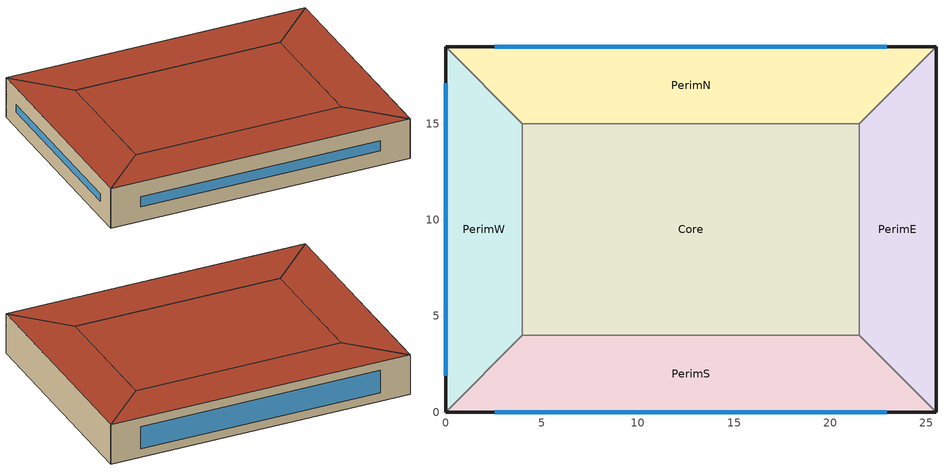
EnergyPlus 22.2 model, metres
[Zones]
PerimS
 floor ground (GroundFloor): 4,4 21.5,4 25.5,0 0,0 z0
 wall outside (ExtWall): 0,0 25.5,0 z0:3.5
 wall to PerimE (Partition): 25.5,0 21.5,4 z0:3.5
 wall to Core (Partition): 21.5,4 4,4 z0:3.5
 wall to PerimW (Partition): 4,4 0,0 z0:3.5
 window (Window): 2.55,0 22.95,0 z1.31:2.19
 roof outside (Roof): 0,0 25.5,0 21.5,4 4,4 z3.5
PerimE
 floor ground (GroundFloor): 21.5,4 21.5,15 25.5,19 25.5,0 z0
 wall outside (ExtWall): 25.5,0 25.5,19 z0:3.5
 wall to PerimN (Partition): 25.5,19 21.5,15 z0:3.5
 wall to Core (Partition): 21.5,15 21.5,4 z0:3.5
 roof outside (Roof): 25.5,0 25.5,19 21.5,15 21.5,4 z3.5
PerimN
 floor ground (GroundFloor): 21.5,15 4,15 0,19 25.5,19 z0
 wall outside (ExtWall): 25.5,19 0,19 z0:3.5
 wall to PerimW (Partition): 0,19 4,15 z0:3.5
 wall to Core (Partition): 4,15 21.5,15 z0:3.5
 window (Window): 22.95,19 2.55,19 z0.77:2.74
 roof outside (Roof): 25.5,19 0,19 4,15 21.5,15 z3.5
PerimW
 floor ground (GroundFloor): 4,15 4,4 0,0 0,19 z0
 wall outside (ExtWall): 0,19 0,0 z0:3.5
 wall to Core (Partition): 4,4 4,15 z0:3.5
 window (Window): 0,17.1 0,1.9 z1.42:2.08
 roof outside (Roof): 0,19 0,0 4,4 4,15 z3.5
Core
 floor ground (GroundFloor): 4,15 21.5,15 21.5,4 4,4 z0
 roof outside (Roof): 4,4 21.5,4 21.5,15 4,15 z3.5
[Building]
Clinic: 0, City, 0.04, 0.4, FullExterior, 25
[Material]
Concrete200: MediumRough, 0.2, 1.311, 2240, 836.8, 0.9, 0.7, 0.7
Concrete100: MediumRough, 0.1, 1.311, 2240, 836.8, 0.9, 0.7, 0.7
Carpet: MediumRough, 0.0127, 0.06, 288, 1380, 0.9, 0.7, 0.7
Gypsum: MediumSmooth, 0.0127, 0.16, 784.9, 830, 0.9, 0.7, 0.7
MetalDeck: MediumSmooth, 0.0015, 45, 7800, 500, 0.9, 0.7, 0.7
[Material:NoMass]
WallIns: Rough, 1.772, 0.9, 0.7, 0.7
RoofIns: Rough, 2.39, 0.9, 0.7, 0.7
[WindowMaterial:SimpleGlazingSystem]
Glz: 2.1, 0.23, 0.29
[Construction]
ExtWall: Concrete200, WallIns, Gypsum
Roof: MetalDeck, RoofIns
GroundFloor: Concrete100, Carpet
Partition: Gypsum, Gypsum
Window: Glz
[HVACTemplate:Thermostat]
Tstat: HeatSet, , CoolSet
[Zone]
PerimS; PerimE; PerimN; PerimW; Core: 0, 0, 0, 0, 1, 1
[HVACTemplate:Zone:IdealLoadsAirSystem]
PerimS; PerimE; PerimN; PerimW; Core: Tstat
[People]
PeopleS: PerimS, Occ, People/Area, , , 0.1, , , Activity
PeopleE: PerimE, Occ, People/Area, , , 0.1, , , Activity
PeopleN: PerimN, Occ, People/Area, , , 0.1, , , Activity
PeopleW: PerimW, Occ, People/Area, , , 0.1, , , Activity
PeopleC: Core, Occ, People/Area, , , 0.1, , , Activity
[Lights]
LightS: PerimS, Light, Watts/Area, , 8.2, , 0, 0.7, 0.2
LightE: PerimE, Light, Watts/Area, , 8.2, , 0, 0.7, 0.2
LightN: PerimN, Light, Watts/Area, , 8.2, , 0, 0.7, 0.2
LightW: PerimW, Light, Watts/Area, , 8.2, , 0, 0.7, 0.2
LightC: Core, Light, Watts/Area, , 8.2, , 0, 0.7, 0.2
[ElectricEquipment]
EquipS: PerimS, Equip, Watts/Area, , 13, , 0, 0.5, 0
EquipE: PerimE, Equip, Watts/Area, , 13, , 0, 0.5, 0
EquipN: PerimN, Equip, Watts/Area, , 13, , 0, 0.5, 0
EquipW: PerimW, Equip, Watts/Area, , 13, , 0, 0.5, 0
EquipC: Core, Equip, Watts/Area, , 13, , 0, 0.5, 0
[ZoneInfiltration:DesignFlowRate]
InfS: PerimS, AlwaysOn, AirChanges/Hour, , , , 0.1, 1, 0, 0, 0
InfE: PerimE, AlwaysOn, AirChanges/Hour, , , , 0.1, 1, 0, 0, 0
InfN: PerimN, AlwaysOn, AirChanges/Hour, , , , 0.1, 1, 0, 0, 0
InfW: PerimW, AlwaysOn, AirChanges/Hour, , , , 0.1, 1, 0, 0, 0
InfC: Core, AlwaysOn, AirChanges/Hour, , , , 0.1, 1, 0, 0, 0
[Schedule:Compact]
Occ: Fraction, Through: 12/31, For: Weekdays SummerDesignDay WinterDesignDay, Until: 07:00, 0, Until: 19:00, 1, Until: 24:00, 0, For: Saturday, Until: 08:00, 0, Until: 13:00, 1, Until: 24:00, 0, For: AllOtherDays, Until: 24:00, 0
Light: Fraction, Through: 12/31, For: Weekdays SummerDesignDay WinterDesignDay, Until: 07:00, 0.05, Until: 19:00, 0.9, Until: 24:00, 0.05, For: Saturday, Until: 08:00, 0.05, Until: 13:00, 0.9, Until: 24:00, 0.05, For: AllOtherDays, Until: 24:00, 0.05
Equip: Fraction, Through: 12/31, For: Weekdays SummerDesignDay WinterDesignDay, Until: 07:00, 0.35, Until: 19:00, 0.95, Until: 24:00, 0.35, For: Saturday, Until: 08:00, 0.35, Until: 13:00, 0.95, Until: 24:00, 0.35, For: AllOtherDays, Until: 24:00, 0.35
HeatSet: Temperature, Through: 12/31, For: Weekdays SummerDesignDay WinterDesignDay, Until: 07:00, 16.5, Until: 19:00, 20.5, Until: 24:00, 16.5, For: Saturday, Until: 08:00, 16.5, Until: 13:00, 20.5, Until: 24:00, 16.5, For: AllOtherDays, Until: 24:00, 16.5
CoolSet: Temperature, Through: 12/31, For: Weekdays SummerDesignDay WinterDesignDay, Until: 07:00, 28, Until: 19:00, 24, Until: 24:00, 28, For: Saturday, Until: 08:00, 28, Until: 13:00, 24, Until: 24:00, 28, For: AllOtherDays, Until: 24:00, 28
Activity: Any Number, Through: 12/31, For: AllDays, Until: 24:00, 130
AlwaysOn: Fraction, Through: 12/31, For: AllDays, Until: 24:00, 1
